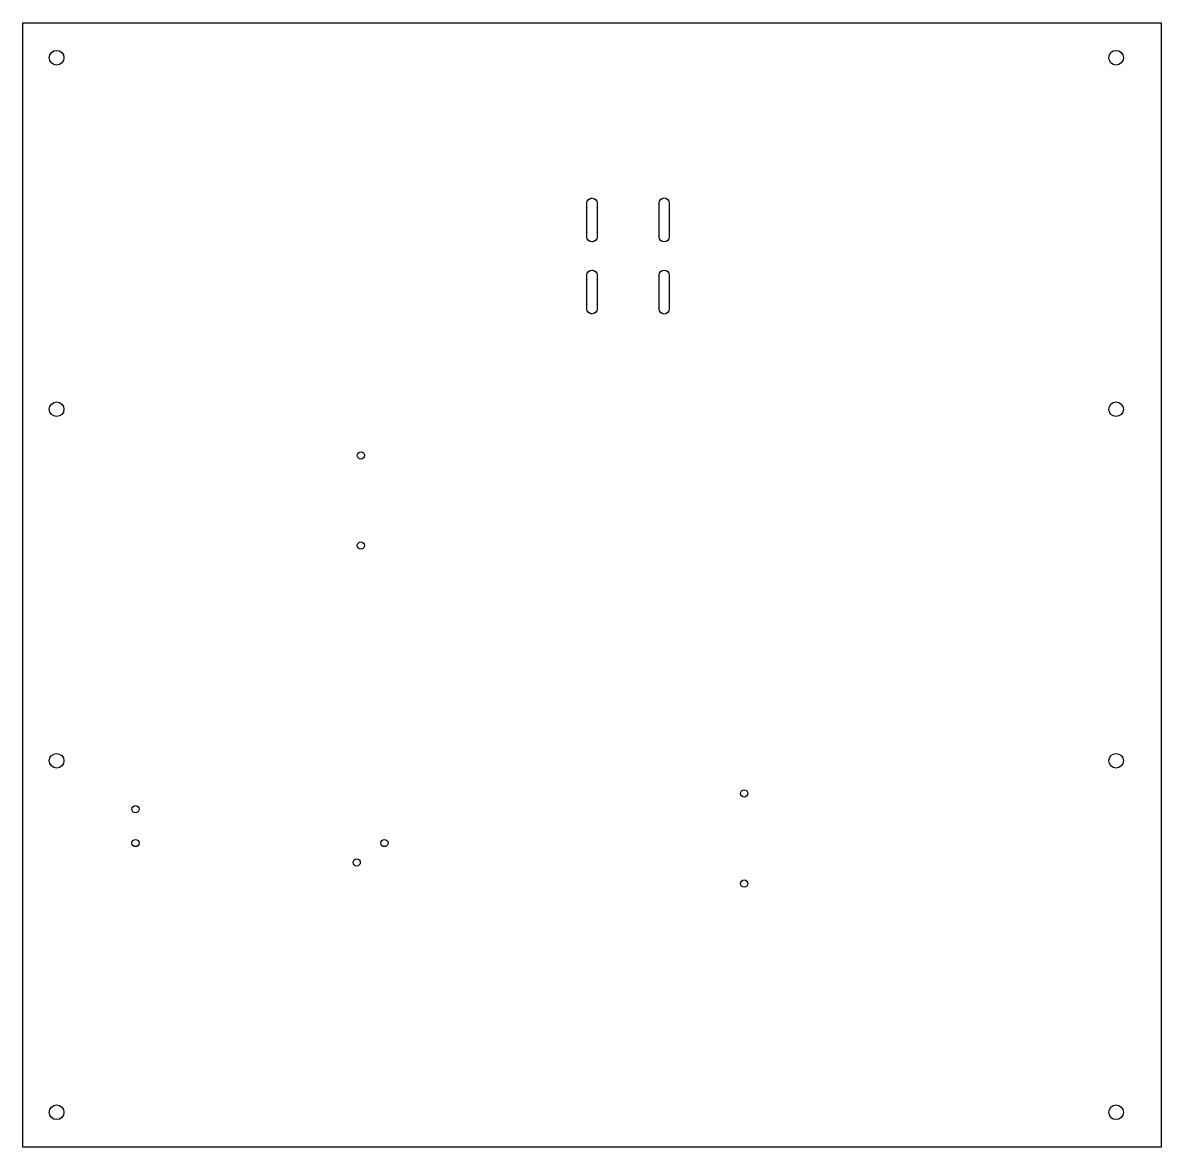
# Model space of a CAD drawing. Header units: millimetres. Extents: x -252 to 252, y -250 to 250.
import ezdxf

# ---------------------------------------------------------------- set-up
doc = ezdxf.new("R2010")
doc.units = ezdxf.units.MM
doc.layers.get('0').update_dxf_attribs({"linetype": 'CONTINUOUS'})

msp = doc.modelspace()

# ---------------------------------------------------------------- linework, layer by layer
msp.add_lwpolyline([(252.5, -249.5), (-252.5, -249.5), (-252.5, 249.5), (252.5, 249.5)], close=True)
for points in [[(2.25, 154.5, -1), (-2.25, 154.5), (-2.25, 169.5, -1), (2.25, 169.5)], [(29.75, 169.5, -1), (34.25, 169.5), (34.25, 154.5, -1), (29.75, 154.5)], [(-2.25, 137.5, -1), (2.25, 137.5), (2.25, 122.5, -1), (-2.25, 122.5)], [(29.75, 137.5, -1), (34.25, 137.5), (34.25, 122.5, -1), (29.75, 122.5)]]:
    msp.add_lwpolyline(points, format="xyb", close=True)
for centre, radius in [((-237.5, 234), 3.25), ((232.5, 234), 3.25), ((-237.5, 78), 3.25), ((232.5, 78), 3.25), ((-102.5, 57.5), 1.6), ((-102.5, 17.5), 1.6), ((-237.5, -78), 3.25), ((232.5, -78), 3.25), ((67.5, -92.5), 1.6), ((-202.5, -99.5), 1.6), ((-202.5, -114.5), 1.6), ((-92.09, -114.51), 1.6), ((-104.38, -123.12), 1.6), ((67.5, -132.5), 1.6), ((-237.5, -234), 3.25), ((232.5, -234), 3.25)]:
    msp.add_circle(centre, radius)

doc.saveas('drawing.dxf')
